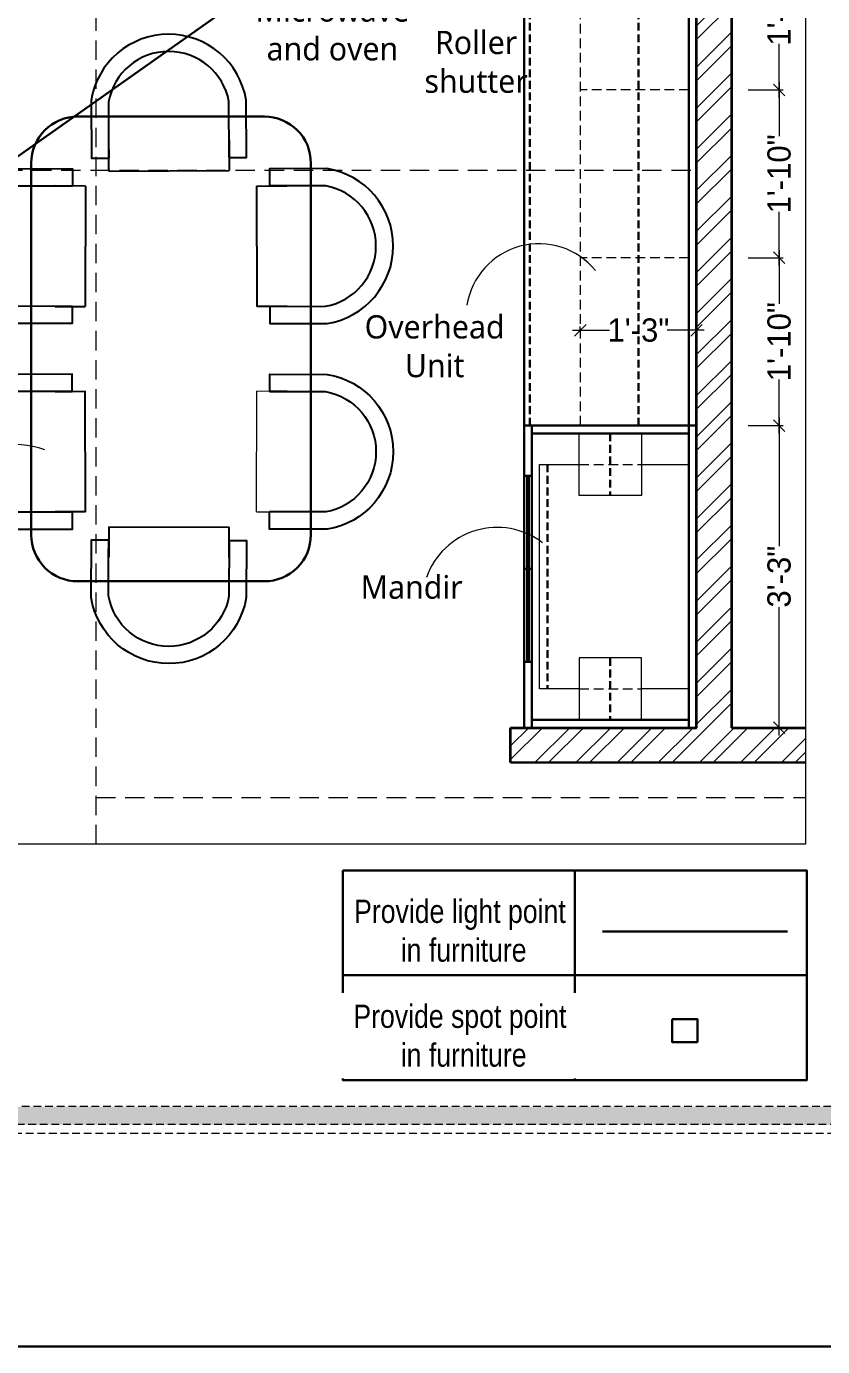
# Model space of a CAD drawing. Header units: millimetres. Extents: x 56222 to 3066687, y -650199 to -121287.
# Drawn here: x 140081.4 to 140184.2, y -185767.3 to -185596.8 of the extents above; entities that cross this region are included whole.
import ezdxf

# ---------------------------------------------------------------- set-up
doc = ezdxf.new("R2010")
doc.units = ezdxf.units.MM
doc.header["$MEASUREMENT"] = 0
doc.header["$PDMODE"] = 35
for name, pattern in [('DASHED', [0.75, 0.5, -0.25]), ('DASHED2', [0.375, 0.25, -0.125]), ('DASHEDX2', [1.5, 1, -0.5]), ('HIDDEN', [0.375, 0.25, -0.125])]:
    doc.linetypes.add(name, pattern=pattern)
doc.layers.get('Defpoints').update_dxf_attribs({"color": 220})
for name, color, linetype, lineweight in [('$TD_AUDIT_GENERATED_(A0BDF17)', 32, 'Continuous', 30), ('Dimension', 10, 'DASHEDX2', 20), ('el', 7, 'Continuous', 20), ('FIRST FLOOR ( DW_RAIL )', 7, 'Continuous', 9), ('FUR1', 22, 'Continuous', 0), ('FURNITURE', 32, 'Continuous', 9), ('furniture dimensions', 1, 'DASHED', 0), ('GROUND FLOOR', 7, 'Continuous', 9), ('Labelling', 1, 'Continuous', 25), ('wall', 7, 'Continuous', 30), ('XX~SLAB ( BEAM )~ ( DIM )', 7, 'Continuous', 9)]:
    doc.layers.add(name, color=color, linetype=linetype, lineweight=lineweight)
doc.layers.add('AR HATCH-7', color=7, linetype='Continuous')
doc.layers.add('str coll', color=6, linetype='Continuous')
doc.layers.add('hatch', color=250, linetype='Continuous', lineweight=9, transparency=0.5)
doc.styles.add('century g', font='GOTHIC.TTF')
doc.styles.add('style4', font='ARIALN.TTF')
doc.dimstyles.new('Archana', dxfattribs={"dimtxt": 2, "dimasz": 0.75, "dimexe": 0.5, "dimexo": 0.5, "dimgap": 0, "dimtad": 0, "dimzin": 0, "dimdsep": 46, "dimlunit": 4, "dimtxsty": 'century g', "dimblk": 'OBLIQUE', "dimcen": 0, "dimdle": 1, "dimclrd": 256, "dimclre": 256, "dimclrt": 256, "dimadec": 0, "dimazin": 0, "dimtfac": 1, "dimtofl": 0, "dimtmove": 1, "dimatfit": 3, "dimfxl": 1, "dimfxlon": 1, "dimtolj": 1, "dimtzin": 0, "dimlwd": -1, "dimlwe": -1, "dimarcsym": 0})
pattern_1 = [(45, (-129.534, -1486.0235), (-2.65165043, 2.65165043), []), (45, (-127.7663, -1486.0235), (-2.65165043, 2.65165043), [])]

# ---------------------------------------------------------------- blocks, each defined once
blk = doc.blocks.new('_Oblique')
at = {"layer": 'wall', "color": 0, "lineweight": -2}
blk.add_line((-0.5, -0.5), (0.5, 0.5), dxfattribs=at)
blk = doc.blocks.new('*D299')
at = {"layer": 'Defpoints', "color": 0, "linetype": 'Continuous', "lineweight": 30, "transparency": 16777216}
for p in [(140167.92, -185583.39), (140167.92, -185605.05), (140178.59, -185605.05)]:
    blk.add_point(p, dxfattribs=at)
at = {"layer": 'furniture dimensions', "color": 5, "linetype": 'Continuous', "transparency": 16777216}
for p, q in [((140178.59, -185582.39), (140178.59, -185589.34)), ((140178.59, -185606.05), (140178.59, -185599.1)), ((140174.59, -185605.05), (140179.09, -185605.05))]:
    blk.add_line(p, q, dxfattribs=at)
at = {"layer": 'furniture dimensions', "color": 5, "linetype": 'ByBlock', "transparency": 16777216}
blk.add_line((140174.59, -185583.39), (140179.09, -185583.39), dxfattribs=at)
at = {"layer": 'furniture dimensions', "color": 5, "linetype": 'Continuous', "transparency": 16777216, "xscale": 1.5, "yscale": 1.5, "zscale": 1.5}
for p, rotation in [((140178.59, -185583.39), 90), ((140178.59, -185605.05), 270)]:
    blk.add_blockref('_Oblique', p, dxfattribs=dict(at, rotation=rotation))
at = {"layer": 'furniture dimensions', "linetype": 'Continuous', "lineweight": 0, "transparency": 16777216, "insert": (140178.59, -185594.22), "char_height": 3, "attachment_point": 5, "rotation": 90, "style": 'century g'}
blk.add_mtext('\\A1;1\'-10"', dxfattribs=at)
blk = doc.blocks.new('*D300')
at = {"layer": 'Defpoints', "color": 0, "linetype": 'Continuous', "lineweight": 30, "transparency": 16777216}
for p in [(140167.92, -185605.05), (140167.92, -185626.72), (140178.59, -185626.72)]:
    blk.add_point(p, dxfattribs=at)
at = {"layer": 'furniture dimensions', "color": 5, "linetype": 'ByBlock', "transparency": 16777216}
blk.add_line((140174.59, -185605.05), (140179.09, -185605.05), dxfattribs=at)
at = {"layer": 'furniture dimensions', "color": 5, "linetype": 'Continuous', "transparency": 16777216}
for p, q in [((140178.59, -185604.05), (140178.59, -185611.01)), ((140178.59, -185627.72), (140178.59, -185620.77)), ((140174.59, -185626.72), (140179.09, -185626.72))]:
    blk.add_line(p, q, dxfattribs=at)
at = {"layer": 'furniture dimensions', "color": 5, "linetype": 'Continuous', "transparency": 16777216, "xscale": 1.5, "yscale": 1.5, "zscale": 1.5}
for p, rotation in [((140178.59, -185605.05), 90), ((140178.59, -185626.72), 270)]:
    blk.add_blockref('_Oblique', p, dxfattribs=dict(at, rotation=rotation))
at = {"layer": 'furniture dimensions', "linetype": 'Continuous', "lineweight": 0, "transparency": 16777216, "insert": (140178.59, -185615.89), "char_height": 3, "attachment_point": 5, "rotation": 90, "style": 'century g'}
blk.add_mtext('\\A1;1\'-10"', dxfattribs=at)
blk = doc.blocks.new('*D301')
at = {"layer": 'Defpoints', "color": 0, "linetype": 'Continuous', "lineweight": 30, "transparency": 16777216}
for p in [(140167.92, -185626.72), (140167.92, -185648.39), (140178.59, -185648.39)]:
    blk.add_point(p, dxfattribs=at)
at = {"layer": 'furniture dimensions', "color": 5, "linetype": 'Continuous', "transparency": 16777216}
for p, q in [((140178.59, -185625.72), (140178.59, -185632.68)), ((140178.59, -185649.39), (140178.59, -185642.43)), ((140174.59, -185648.39), (140179.09, -185648.39))]:
    blk.add_line(p, q, dxfattribs=at)
at = {"layer": 'furniture dimensions', "color": 5, "linetype": 'ByBlock', "transparency": 16777216}
blk.add_line((140174.59, -185626.72), (140179.09, -185626.72), dxfattribs=at)
at = {"layer": 'furniture dimensions', "color": 5, "linetype": 'Continuous', "transparency": 16777216, "xscale": 1.5, "yscale": 1.5, "zscale": 1.5}
for p, rotation in [((140178.59, -185626.72), 90), ((140178.59, -185648.39), 270)]:
    blk.add_blockref('_Oblique', p, dxfattribs=dict(at, rotation=rotation))
at = {"layer": 'furniture dimensions', "linetype": 'Continuous', "lineweight": 0, "transparency": 16777216, "insert": (140178.59, -185637.55), "char_height": 3, "attachment_point": 5, "rotation": 90, "style": 'century g'}
blk.add_mtext('\\A1;1\'-10"', dxfattribs=at)
blk = doc.blocks.new('*D302')
at = {"layer": 'Defpoints', "color": 0, "linetype": 'Continuous', "lineweight": 30, "transparency": 16777216}
for p in [(140167.92, -185648.39), (140167.92, -185687.39), (140178.59, -185687.39)]:
    blk.add_point(p, dxfattribs=at)
at = {"layer": 'furniture dimensions', "color": 5, "linetype": 'Continuous', "transparency": 16777216}
for p, q in [((140178.59, -185647.39), (140178.59, -185663.94)), ((140178.59, -185688.39), (140178.59, -185671.83)), ((140174.59, -185687.39), (140179.09, -185687.39))]:
    blk.add_line(p, q, dxfattribs=at)
at = {"layer": 'furniture dimensions', "color": 5, "linetype": 'ByBlock', "transparency": 16777216}
blk.add_line((140174.59, -185648.39), (140179.09, -185648.39), dxfattribs=at)
at = {"layer": 'furniture dimensions', "color": 5, "linetype": 'Continuous', "transparency": 16777216, "xscale": 1.5, "yscale": 1.5, "zscale": 1.5}
for p, rotation in [((140178.59, -185648.39), 90), ((140178.59, -185687.39), 270)]:
    blk.add_blockref('_Oblique', p, dxfattribs=dict(at, rotation=rotation))
at = {"layer": 'furniture dimensions', "linetype": 'Continuous', "lineweight": 0, "transparency": 16777216, "insert": (140178.59, -185667.89), "char_height": 3, "attachment_point": 5, "rotation": 90, "style": 'century g'}
blk.add_mtext('\\A1;3\'-3"', dxfattribs=at)
blk = doc.blocks.new('SD DSD')
at = {"layer": 'FURNITURE', "color": 9, "lineweight": 25, "true_color": 0xc7c8ca}
for p, q in [((3348486.7, -514623.32), (3348486.68, -514619.42)), ((3348502.23, -514619.34), (3348502.25, -514623.25)), ((3348486.7, -514623.32), (3348502.25, -514623.25)), ((3348483.69, -514625.26), (3348479.79, -514625.25)), ((3348483.69, -514625.26), (3348483.66, -514640.81)), ((3348505.76, -514625.26), (3348509.66, -514625.25)), ((3348505.76, -514625.26), (3348505.79, -514640.81)), ((3348479.75, -514640.8), (3348483.66, -514640.81)), ((3348509.7, -514640.8), (3348505.79, -514640.81)), ((3348479.75, -514651.77), (3348483.66, -514651.76)), ((3348483.69, -514667.31), (3348483.66, -514651.76)), ((3348483.69, -514667.31), (3348479.79, -514667.32)), ((3348486.7, -514669.25), (3348486.68, -514673.16)), ((3348486.7, -514669.25), (3348502.25, -514669.32)), ((3348502.23, -514673.23), (3348502.25, -514669.32))]:
    blk.add_line(p, q, dxfattribs=at)
at = {"layer": 'FURNITURE', "color": 9, "true_color": 0xc7c8ca}
for p, q in [((3348505.76, -514667.31), (3348505.79, -514651.76)), ((3348509.7, -514651.77), (3348505.79, -514651.76)), ((3348505.76, -514667.31), (3348509.66, -514667.32))]:
    blk.add_line(p, q, dxfattribs=at)
at = {"layer": 'FURNITURE', "color": 9, "lineweight": 25, "true_color": 0xc7c8ca, "flags": 128}
for points in [[(3348502.23, -514621.56), (3348504.46, -514621.55), (3348504.42, -514614.17, 0.853613), (3348484.42, -514614.22), (3348484.46, -514621.65), (3348486.68, -514621.64)], [(3348502.22, -514619.34), (3348502.23, -514621.56), (3348502.2, -514614.36, 0.835758), (3348486.65, -514614.39), (3348486.67, -514619.42), (3348486.68, -514621.64)], [(3348481.97, -514640.8), (3348481.97, -514643.02), (3348474.58, -514643.01, -0.853613), (3348474.58, -514623.01), (3348482.01, -514623.02), (3348482.01, -514625.25)], [(3348507.48, -514640.8), (3348507.48, -514643.02), (3348514.87, -514643.01, 0.853613), (3348514.87, -514623.01), (3348507.44, -514623.02), (3348507.44, -514625.25)], [(3348479.75, -514640.79), (3348481.97, -514640.8), (3348474.77, -514640.78, -0.835758), (3348474.76, -514625.23), (3348479.79, -514625.24), (3348482.01, -514625.25)], [(3348509.7, -514640.79), (3348507.48, -514640.8), (3348514.68, -514640.78, 0.835758), (3348514.69, -514625.23), (3348509.66, -514625.24), (3348507.44, -514625.25)], [(3348481.97, -514651.77), (3348481.97, -514649.55), (3348474.58, -514649.57, 0.853613), (3348474.58, -514669.57), (3348482.01, -514669.55), (3348482.01, -514667.32)], [(3348507.48, -514651.77), (3348507.48, -514649.55), (3348514.87, -514649.57, -0.853613), (3348514.87, -514669.57), (3348507.44, -514669.55), (3348507.44, -514667.32)], [(3348479.75, -514651.78), (3348481.97, -514651.77), (3348474.77, -514651.79, 0.835758), (3348474.76, -514667.34), (3348479.79, -514667.33), (3348482.01, -514667.33)], [(3348509.7, -514651.78), (3348507.48, -514651.77), (3348514.68, -514651.79, -0.835758), (3348514.69, -514667.34), (3348509.66, -514667.33), (3348507.44, -514667.33)], [(3348502.23, -514671.01), (3348504.46, -514671.02), (3348504.42, -514678.4, -0.853613), (3348484.42, -514678.36), (3348484.46, -514670.92), (3348486.68, -514670.93)], [(3348502.22, -514673.23), (3348502.23, -514671.01), (3348502.2, -514678.21, -0.835758), (3348486.65, -514678.18), (3348486.67, -514673.16), (3348486.68, -514670.93)]]:
    blk.add_lwpolyline(points, format="xyb", dxfattribs=at)
at = {"layer": 'FURNITURE', "color": 9, "lineweight": 30, "true_color": 0xc7c8ca}
blk.add_lwpolyline([(3348506.78, -514676.29), (3348482.68, -514676.29, -0.414214), (3348476.68, -514670.29), (3348476.68, -514622.29, -0.414214), (3348482.68, -514616.29), (3348506.78, -514616.29, -0.414214), (3348512.78, -514622.29), (3348512.78, -514670.29, -0.414214)], format="xyb", close=True, dxfattribs=at)
blk = doc.blocks.new('*D542')
at = {"layer": 'Defpoints', "color": 0, "linetype": 'Continuous', "lineweight": 30, "transparency": 16777216}
for p in [(140152.92, -185636.07), (140167.92, -185636.07), (140167.92, -185636.07)]:
    blk.add_point(p, dxfattribs=at)
at = {"layer": 'furniture dimensions', "color": 5, "linetype": 'Continuous', "transparency": 16777216}
for p, q in [((140151.92, -185636.07), (140156.7, -185636.07)), ((140168.92, -185636.07), (140164.14, -185636.07)), ((140167.92, -185636.07), (140167.92, -185635.57))]:
    blk.add_line(p, q, dxfattribs=at)
at = {"layer": 'furniture dimensions', "color": 5, "linetype": 'ByBlock', "transparency": 16777216}
blk.add_line((140152.92, -185636.07), (140152.92, -185635.57), dxfattribs=at)
at = {"layer": 'furniture dimensions', "color": 5, "linetype": 'Continuous', "transparency": 16777216, "xscale": 1.5, "yscale": 1.5, "zscale": 1.5, "rotation": 180}
blk.add_blockref('_Oblique', (140152.92, -185636.07), dxfattribs=at)
at = {"layer": 'furniture dimensions', "color": 5, "linetype": 'Continuous', "transparency": 16777216, "xscale": 1.5, "yscale": 1.5, "zscale": 1.5}
blk.add_blockref('_Oblique', (140167.92, -185636.07), dxfattribs=at)
at = {"layer": 'furniture dimensions', "linetype": 'Continuous', "lineweight": 0, "transparency": 16777216, "insert": (140160.42, -185636.07), "char_height": 3, "attachment_point": 5, "style": 'century g'}
blk.add_mtext('\\A1;1\'-3"', dxfattribs=at)

msp = doc.modelspace()

# ---------------------------------------------------------------- hatches: boundary and pattern name
at = {"layer": 'AR HATCH-7', "lineweight": 18, "true_color": 0x939598, "transparency": 33554610}
h = msp.add_hatch(dxfattribs=at)
h.set_pattern_fill('ANSI32', color=252, scale=10)
h.set_pattern_definition(pattern_1)
h.paths.add_polyline_path([(140045.42, -185549.39), (139993.92, -185549.39), (139993.92, -185558.39), (140045.42, -185558.39)])
h.paths.add_polyline_path([(139960.92, -185549.39), (139935.92, -185549.39), (139935.92, -185558.39), (139960.92, -185558.39)])
h.paths.add_polyline_path([(139935.92, -185564.39), (139926.92, -185564.39), (139926.92, -185586.89), (139935.92, -185586.89), (139935.92, -185574.89)])
h.paths.add_polyline_path([(139935.92, -185658.89), (139926.92, -185658.89), (139926.92, -185676.89), (139935.92, -185676.89)])
h.paths.add_polyline_path([(139968.92, -185641.23), (139968.92, -185631.59), (139962.44, -185631.59), (139962.44, -185641.23)], flags=9)
h.paths.add_polyline_path([(140042.14, -185683.17), (140056.03, -185683.17), (140056.03, -185670.95), (140042.14, -185670.95)], flags=9)
h.paths.add_polyline_path([(139969.13, -185684.32), (139979.96, -185684.32), (139979.96, -185677.27), (139969.13, -185677.27)], flags=9)
h.paths.add_polyline_path([(139967.57, -185658.17), (139987.37, -185658.17), (139987.37, -185645.99), (139967.57, -185645.99)], flags=9)
h.paths.add_polyline_path([(140014.61, -185634.82), (140019.74, -185634.82), (140019.74, -185627.47), (140014.61, -185627.47)], flags=9)
h.paths.add_polyline_path([(140022.34, -185626.91), (140027.45, -185626.91), (140027.45, -185619.55), (140022.34, -185619.55)], flags=9)
h.paths.add_polyline_path([(140030.97, -185635.13), (140036.35, -185635.13), (140036.35, -185627.78), (140030.97, -185627.78)], flags=9)
h.paths.add_polyline_path([(140022.19, -185642.85), (140027.58, -185642.85), (140027.58, -185635.5), (140022.19, -185635.5)], flags=9)
h.paths.add_polyline_path([(140005.48, -185666.47), (140044.82, -185666.47), (140044.82, -185651.4), (140005.48, -185651.4)], flags=9)
h.paths.add_polyline_path([(140181.76, -185575.72), (140181.76, -185566.08), (140175.28, -185566.08), (140175.28, -185575.72)], flags=9)
h.paths.add_polyline_path([(140181.72, -185600.44), (140181.72, -185588.49), (140175.24, -185588.49), (140175.24, -185600.44)], flags=9)
h.paths.add_polyline_path([(140181.72, -185622.11), (140181.72, -185610.16), (140175.24, -185610.16), (140175.24, -185622.11)], flags=9)
h.paths.add_polyline_path([(140181.72, -185643.78), (140181.72, -185631.83), (140175.24, -185631.83), (140175.24, -185643.78)], flags=9)
h.paths.add_polyline_path([(140181.72, -185672.73), (140181.72, -185663.1), (140175.24, -185663.1), (140175.24, -185672.73)], flags=9)
h.paths.add_polyline_path([(140124.28, -185644.04), (140144.08, -185644.04), (140144.08, -185631.86), (140124.28, -185631.86)], flags=9)
h.paths.add_polyline_path([(140123.5, -185672.58), (140138.42, -185672.58), (140138.42, -185665.53), (140123.5, -185665.53)], flags=9)
h = msp.add_hatch(dxfattribs=at)
h.set_pattern_fill('ANSI32', color=252, scale=10)
h.set_pattern_definition(pattern_1)
h.paths.add_polyline_path([(140181.92, -185549.39), (140090.42, -185549.39), (140090.42, -185558.39), (140163.92, -185558.39), (140181.99, -185558.39)])
h.paths.add_polyline_path([(140172.42, -185558.39), (140167.92, -185558.39), (140167.92, -185687.39), (140172.42, -185687.39)])
h.paths.add_polyline_path([(140181.99, -185687.39), (140143.92, -185687.39), (140143.92, -185691.89), (140181.99, -185691.94)])
at = {"layer": 'Dimension', "true_color": 0xd39e00}
h = msp.add_hatch(color=42, dxfattribs=at)
h.paths.add_polyline_path([(139902.75, -185504.3), (139902.75, -185738.63), (140235.66, -185738.63), (140235.66, -185504.3)])
h.paths.add_polyline_path([(139905.09, -185506.64), (140233.33, -185506.64), (140233.33, -185736.3), (139905.09, -185736.3)], flags=16)

# ---------------------------------------------------------------- linework, layer by layer
at = {"layer": 'Dimension', "color": 42, "true_color": 0xd39e00, "elevation": 0.12}
for points in [[(139901.58, -185503.13), (140236.83, -185503.13), (140236.83, -185739.8), (139901.58, -185739.8)], [(139902.75, -185504.3), (140235.66, -185504.3), (140235.66, -185738.63), (139902.75, -185738.63)], [(139905.09, -185506.64), (140233.33, -185506.64), (140233.33, -185736.3), (139905.09, -185736.3)]]:
    msp.add_lwpolyline(points, close=True, dxfattribs=at)
at = {"layer": 'el', "color": 4, "lineweight": 30, "ltscale": 10}
for points in [[(140146.05, -185654.89), (140146.29, -185654.89), (140146.29, -185666.89), (140146.05, -185666.89)], [(140146.05, -185678.89), (140146.29, -185678.89), (140146.29, -185666.89), (140146.05, -185666.89)]]:
    msp.add_lwpolyline(points, close=True, dxfattribs=at)
at = {"layer": 'FIRST FLOOR ( DW_RAIL )', "lineweight": 0}
msp.add_lwpolyline([(139913.42, -185540.49), (140181.99, -185540.49), (140181.99, -185702.42), (139913.42, -185702.42)], close=True, dxfattribs=at)
at = {"layer": 'FUR1', "color": 252, "true_color": 0x939598}
for centre, radius, start, end in [((140147.59, -185634.33), 9.42, 39.3468, 170.9573), ((140142.19, -185671.22), 9.69, 52.7258, 160.58)]:
    msp.add_arc(centre, radius, start, end, dxfattribs=at)
at = {"layer": 'FUR1', "color": 5}
msp.add_arc((140079.49, -185664.8), 13.98, 72.124, 174.042, dxfattribs=at)
at = {"layer": 'FURNITURE', "lineweight": 30}
for p, q in [((140145.67, -185687.39), (140145.67, -185583.39)), ((140166.92, -185583.39), (140166.92, -185648.39)), ((140167.92, -185583.39), (140167.92, -185648.39)), ((140166.92, -185649.39), (140146.67, -185649.39)), ((140146.67, -185649.39), (140146.67, -185686.39)), ((140166.92, -185687.39), (140166.92, -185648.39)), ((140146.67, -185686.39), (140166.92, -185686.39))]:
    msp.add_line(p, q, dxfattribs=at)
at = {"layer": 'FURNITURE', "color": 3, "linetype": 'DASHEDX2', "lineweight": 30}
for p, q in [((140146.42, -185648.39), (140146.42, -185583.39)), ((140160.42, -185648.39), (140160.42, -185583.39)), ((140156.79, -185649.39), (140156.79, -185657.39)), ((140148.67, -185653.39), (140148.67, -185682.39)), ((140156.79, -185678.39), (140156.79, -185686.39))]:
    msp.add_line(p, q, dxfattribs=at)
at = {"layer": 'FURNITURE', "linetype": 'HIDDEN', "lineweight": 18, "ltscale": 5}
for p, q in [((140152.92, -185583.39), (140152.92, -185648.39)), ((140166.92, -185605.05), (140152.92, -185605.05)), ((140166.92, -185626.72), (140152.92, -185626.72)), ((140152.79, -185653.39), (140160.8, -185653.39)), ((140152.79, -185682.39), (140160.8, -185682.39))]:
    msp.add_line(p, q, dxfattribs=at)
at = {"layer": 'FURNITURE', "color": 3, "lineweight": 30}
msp.add_line((140155.8, -185713.69), (140179.65, -185713.69), dxfattribs=at)
at = {"layer": 'FURNITURE', "lineweight": 30}
for points in [[(140145.67, -185687.39), (140167.92, -185687.39), (140167.92, -185648.39), (140145.67, -185648.39)], [(140146.67, -185648.39), (140146.67, -185654.89), (140145.67, -185654.89), (140145.67, -185648.39)], [(140146.67, -185654.89), (140146.67, -185666.89), (140145.67, -185666.89), (140145.67, -185654.89)], [(140146.67, -185666.89), (140146.67, -185666.89), (140145.67, -185666.89), (140145.67, -185666.89)], [(140146.67, -185678.89), (140146.67, -185666.89), (140145.67, -185666.89), (140145.67, -185678.89)], [(140146.67, -185666.89), (140146.67, -185666.89), (140145.67, -185666.89), (140145.67, -185666.89)], [(140146.67, -185687.39), (140146.67, -185678.89), (140145.67, -185678.89), (140145.67, -185687.39)]]:
    msp.add_lwpolyline(points, close=True, dxfattribs=at)
at = {"layer": 'FURNITURE', "lineweight": 20}
for points in [[(140152.79, -185649.39), (140160.8, -185649.39), (140160.8, -185657.39), (140152.79, -185657.39)], [(140152.79, -185686.39), (140160.8, -185686.39), (140160.8, -185678.39), (140152.79, -185678.39)]]:
    msp.add_lwpolyline(points, close=True, dxfattribs=at)
for points in [[(140152.79, -185682.39), (140147.67, -185682.39), (140147.67, -185653.39), (140152.79, -185653.39)], [(140160.8, -185653.39), (140166.92, -185653.39), (140166.92, -185682.39), (140160.8, -185682.39)]]:
    msp.add_lwpolyline(points, dxfattribs=at)
at = {"layer": 'FURNITURE', "color": 3, "lineweight": 30}
msp.add_lwpolyline([(140164.77, -185725.01), (140168.03, -185725.01), (140168.03, -185727.98), (140164.77, -185727.98)], close=True, dxfattribs=at)
at = {"layer": 'GROUND FLOOR'}
for p, q in [((140167.92, -185687.39), (140143.92, -185687.39)), ((140143.92, -185691.89), (140143.92, -185687.39)), ((140172.42, -185687.39), (140181.99, -185687.39))]:
    msp.add_line(p, q, dxfattribs=at)
at = {"layer": 'hatch', "lineweight": 35, "transparency": 33554687}
for p, q in [((140167.92, -185687.39), (140167.92, -185558.39)), ((140172.42, -185558.39), (140172.42, -185687.39)), ((140143.92, -185691.89), (140143.92, -185687.39)), ((140143.92, -185687.39), (140167.92, -185687.39)), ((140172.42, -185687.39), (140181.99, -185687.39)), ((140181.99, -185691.94), (140143.92, -185691.89))]:
    msp.add_line(p, q, dxfattribs=at)
at = {"layer": 'Labelling', "color": 251, "linetype": 'DASHED2', "lineweight": 0, "ltscale": 10, "true_color": 0x636466}
for p, q in [((140090.42, -185702.42), (140090.42, -185558.39)), ((139935.92, -185615.39), (140167.92, -185615.39)), ((140090.42, -185696.39), (140181.99, -185696.39))]:
    msp.add_line(p, q, dxfattribs=at)
at = {"layer": 'XX~SLAB ( BEAM )~ ( DIM )', "color": 3, "lineweight": 30}
msp.add_lwpolyline([(139732.46, -184966.74), (142065.68, -184966.74), (142065.68, -185767.3), (139732.46, -185767.3)], close=True, dxfattribs=at)

# ---------------------------------------------------------------- block references
at = {"layer": 'str coll', "color": 9, "lineweight": 30, "true_color": 0xc7c8ca, "transparency": 33554687}
msp.add_blockref('SD DSD', (-3208394.64, 329007.8, 0.01), dxfattribs=at)

# ---------------------------------------------------------------- texts
at = {"layer": 'FUR1', "color": 1, "char_height": 3, "width": 28.4543, "attachment_point": 5, "style": 'style4'}
for s, insert in [('{\\fMalgun Gothic|b0|i0|c0|p34;Microwave \\Pand oven}', (140120.92, -185597.25)), ('{\\fMalgun Gothic|b0|i0|c0|p34;Roller \\Pshutter}', (140139.47, -185601.44)), ('{\\fMalgun Gothic|b0|i0|c0|p34;Overhead \\PUnit}', (140134.11, -185638.16)), ('{\\fMalgun Gothic|b0|i0|c0|p34;Mandir}', (140131.15, -185669.26))]:
    msp.add_mtext(s, dxfattribs=dict(at, insert=insert))

# ---------------------------------------------------------------- dimensions: what is measured, and where the dimension line sits
at = {"layer": 'furniture dimensions', "color": 5, "linetype": 'Continuous', "lineweight": 0}
for base, p1, p2, picture, middle in [((140178.59, -185605.05), (140167.92, -185583.39), (140167.92, -185605.05), '*D299', (140178.59, -185594.22)), ((140178.59, -185626.72), (140167.92, -185605.05), (140167.92, -185626.72), '*D300', (140178.59, -185615.89)), ((140178.59, -185648.39), (140167.92, -185626.72), (140167.92, -185648.39), '*D301', (140178.59, -185637.55)), ((140178.59, -185687.39), (140167.92, -185648.39), (140167.92, -185687.39), '*D302', (140178.59, -185667.89))]:
    dim = msp.add_linear_dim(base=base, p1=p1, p2=p2, angle=270, dimstyle='Archana', override={"dimtxt": 3, "dimasz": 1.5, "dimdec": 0, "dimclrd": 5, "dimclre": 5, "dimfxl": 4}, dxfattribs=at)
    dim.commit()
    dim.dimension.update_dxf_attribs({"geometry": picture, "text_midpoint": middle})
dim = msp.add_linear_dim(base=(140167.92, -185636.07), p1=(140152.92, -185636.07), p2=(140167.92, -185636.07), dimstyle='Archana', override={"dimtxt": 3, "dimasz": 1.5, "dimdec": 0, "dimclrd": 5, "dimclre": 5, "dimfxl": 4}, dxfattribs=at)
dim.commit()
dim.dimension.update_dxf_attribs({"geometry": '*D542', "text_midpoint": (140160.42, -185636.07)})

# ---------------------------------------------------------------- next in the draw order: texts
at = {"layer": 'FUR1', "color": 1, "insert": (140137.38, -185713.62), "char_height": 3, "width": 28.4543, "attachment_point": 5, "style": 'style4', "bg_fill": 2}
msp.add_mtext('\\A1;\\pxqc;Provide light point\\P in furniture', dxfattribs=at)

# ---------------------------------------------------------------- next in the draw order: linework, layer by layer
at = {"layer": '$TD_AUDIT_GENERATED_(A0BDF17)', "color": 18, "lineweight": 30, "true_color": 0x000000}
for p, q in [((140152.21, -185705.81), (140152.21, -185732.9)), ((140122.27, -185719.36), (140182.14, -185719.36))]:
    msp.add_line(p, q, dxfattribs=at)
msp.add_lwpolyline([(140122.27, -185705.81), (140182.14, -185705.81), (140182.14, -185732.9), (140122.27, -185732.9)], close=True, dxfattribs=at)

# ---------------------------------------------------------------- next in the draw order: texts
at = {"layer": 'FUR1', "color": 1, "insert": (140137.38, -185727.17), "char_height": 3, "width": 28.4543, "attachment_point": 5, "style": 'style4', "bg_fill": 2}
msp.add_mtext('\\A1;\\pxqc;Provide spot point\\P in furniture', dxfattribs=at)

# ---------------------------------------------------------------- next in the draw order: linework, layer by layer
at = {"layer": 'FUR1', "color": 242, "lineweight": 30, "true_color": 0xcd2027}
msp.add_line((140236.83, -185503.13, 0.12), (139901.58, -185739.8, 0.12), dxfattribs=at)

doc.saveas('drawing.dxf')
